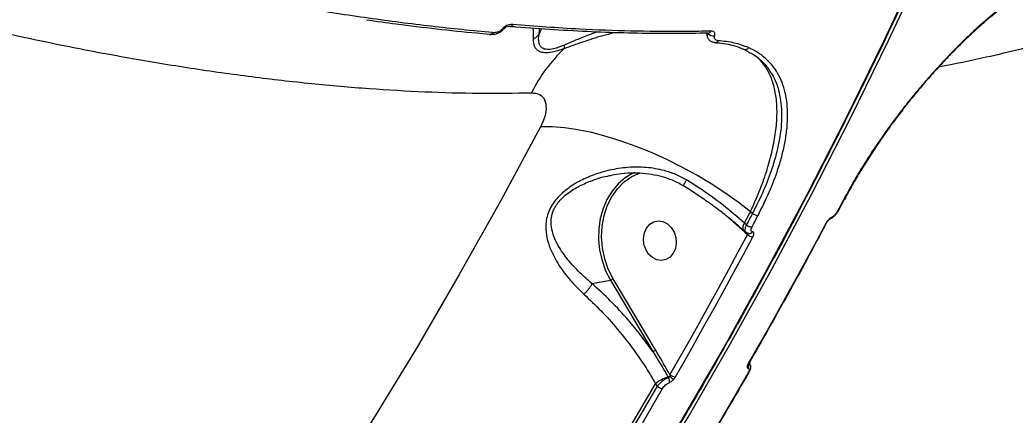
# Model space of a CAD drawing. Header units: millimetres. Extents: x -6028 to 5958, y -6064 to 4137.
# Drawn here: x 1504.4 to 1729.3, y -1270.7 to -1181.4 of the extents above; entities that cross this region are included whole.
import ezdxf

# ---------------------------------------------------------------- set-up
doc = ezdxf.new("R2010")
doc.units = ezdxf.units.MM
for name, color, linetype in [('DIKOM_ОБЪЕКТ', 7, 'Continuous'), ('DIKOM_РАЗМЕР_ЗОНА', 7, 'Continuous'), ('DIKOM_РАЗМЕР_ОБЪЕКТА', 7, 'Continuous')]:
    doc.layers.add(name, color=color, linetype=linetype)
doc.styles.add('style1', font='arial.ttf', dxfattribs={"width": 0.8})
doc.dimstyles.new('1-50', dxfattribs={"dimtxt": 300, "dimasz": 200, "dimexe": 100, "dimexo": 0, "dimgap": 100, "dimtad": 1, "dimtxsty": 'style1', "dimcen": 200, "dimclrd": 7, "dimclre": 7, "dimclrt": 7, "dimadec": 1, "dimazin": 2, "dimtfac": 1, "dimtmove": 0, "dimatfit": 2, "dimfxl": 0, "dimlwd": 25, "dimlwe": 18, "dimarcsym": 0})

# ---------------------------------------------------------------- blocks, each defined once
blk = doc.blocks.new('*D9')
at = {"layer": 'Defpoints', "color": 0, "transparency": 16777216}
for p in [(-6027.56, 1459.58), (4556.58, 1382.7), (4556.58, -5964.37)]:
    blk.add_point(p, dxfattribs=at)
at = {"layer": 'DIKOM_РАЗМЕР_ЗОНА', "color": 7, "lineweight": 18, "transparency": 16777216}
for p, q in [((-6027.56, 1459.58), (-6027.56, -6064.37)), ((4556.58, 1382.7), (4556.58, -6064.37))]:
    blk.add_line(p, q, dxfattribs=at)
at = {"layer": 'DIKOM_РАЗМЕР_ЗОНА', "color": 7, "lineweight": 25, "transparency": 16777216}
blk.add_line((-5827.56, -5964.37), (4356.58, -5964.37), dxfattribs=at)
at = {"layer": 'DIKOM_РАЗМЕР_ЗОНА', "color": 7, "transparency": 16777216}
for points in [[(-5827.56, -5931.03), (-5827.56, -5997.7), (-6027.56, -5964.37)], [(4356.58, -5931.03), (4356.58, -5997.7), (4556.58, -5964.37)]]:
    blk.add_solid(points, dxfattribs=at)
at = {"layer": 'DIKOM_РАЗМЕР_ЗОНА', "color": 7, "transparency": 16777216, "insert": (157.08, -5711.2), "char_height": 300, "attachment_point": 5, "style": 'style1'}
blk.add_mtext('10600', dxfattribs=at)
blk = doc.blocks.new('*D10')
at = {"layer": 'Defpoints', "color": 0, "transparency": 16777216}
for p in [(1555.59, 4137.49), (5858.35, 4137.49), (1555.59, -4898.38)]:
    blk.add_point(p, dxfattribs=at)
at = {"layer": 'DIKOM_РАЗМЕР_ЗОНА', "color": 7, "lineweight": 18, "transparency": 16777216}
for p, q in [((1555.59, 4137.49), (5958.35, 4137.49)), ((1555.59, -4898.38), (5958.35, -4898.38))]:
    blk.add_line(p, q, dxfattribs=at)
at = {"layer": 'DIKOM_РАЗМЕР_ЗОНА', "color": 7, "lineweight": 25, "transparency": 16777216}
blk.add_line((5858.35, -4698.38), (5858.35, 3937.49), dxfattribs=at)
at = {"layer": 'DIKOM_РАЗМЕР_ЗОНА', "color": 7, "transparency": 16777216}
for points in [[(5825.01, 3937.49), (5891.68, 3937.49), (5858.35, 4137.49)], [(5825.01, -4698.38), (5891.68, -4698.38), (5858.35, -4898.38)]]:
    blk.add_solid(points, dxfattribs=at)
at = {"layer": 'DIKOM_РАЗМЕР_ЗОНА', "color": 7, "transparency": 16777216, "insert": (5605.17, 52.12), "char_height": 300, "attachment_point": 5, "rotation": 90, "style": 'style1'}
blk.add_mtext('9050', dxfattribs=at)
blk = doc.blocks.new('*D11')
at = {"layer": 'Defpoints', "color": 0, "transparency": 16777216}
for p in [(259.43, 2965.58), (1920.55, -3002.33), (4022.59, -3002.33)]:
    blk.add_point(p, dxfattribs=at)
at = {"layer": 'DIKOM_РАЗМЕР_ОБЪЕКТА', "color": 7, "lineweight": 18, "transparency": 16777216}
for p, q in [((259.43, 2965.58), (4122.59, 2965.58)), ((1920.55, -3002.33), (4122.59, -3002.33))]:
    blk.add_line(p, q, dxfattribs=at)
at = {"layer": 'DIKOM_РАЗМЕР_ОБЪЕКТА', "color": 7, "lineweight": 25, "transparency": 16777216}
blk.add_line((4022.59, 2765.58), (4022.59, -2802.33), dxfattribs=at)
at = {"layer": 'DIKOM_РАЗМЕР_ОБЪЕКТА', "color": 7, "transparency": 16777216}
for points in [[(3989.25, 2765.58), (4055.92, 2765.58), (4022.59, 2965.58)], [(3989.25, -2802.33), (4055.92, -2802.33), (4022.59, -3002.33)]]:
    blk.add_solid(points, dxfattribs=at)
at = {"layer": 'DIKOM_РАЗМЕР_ОБЪЕКТА', "color": 7, "transparency": 16777216, "insert": (3769.41, -24.42), "char_height": 300, "attachment_point": 5, "rotation": 90, "style": 'style1'}
blk.add_mtext('6000', dxfattribs=at)
blk = doc.blocks.new('*D12')
at = {"layer": 'Defpoints', "color": 0, "transparency": 16777216}
for p in [(3056.58, 1987.9), (-4027.97, 676.5), (3056.58, -3714.77)]:
    blk.add_point(p, dxfattribs=at)
at = {"layer": 'DIKOM_РАЗМЕР_ОБЪЕКТА', "color": 7, "lineweight": 18, "transparency": 16777216}
for p, q in [((3056.58, 1987.9), (3056.58, -3814.77)), ((-4027.97, 676.5), (-4027.97, -3814.77))]:
    blk.add_line(p, q, dxfattribs=at)
at = {"layer": 'DIKOM_РАЗМЕР_ОБЪЕКТА', "color": 7, "lineweight": 25, "transparency": 16777216}
blk.add_line((-3827.97, -3714.77), (2856.58, -3714.77), dxfattribs=at)
at = {"layer": 'DIKOM_РАЗМЕР_ОБЪЕКТА', "color": 7, "transparency": 16777216}
for points in [[(-3827.97, -3681.44), (-3827.97, -3748.11), (-4027.97, -3714.77)], [(2856.58, -3681.44), (2856.58, -3748.11), (3056.58, -3714.77)]]:
    blk.add_solid(points, dxfattribs=at)
at = {"layer": 'DIKOM_РАЗМЕР_ОБЪЕКТА', "color": 7, "transparency": 16777216, "insert": (20, -3461.6), "char_height": 300, "attachment_point": 5, "style": 'style1'}
blk.add_mtext('7100', dxfattribs=at)

msp = doc.modelspace()

# ---------------------------------------------------------------- linework, layer by layer
at = {"layer": 'DIKOM_ОБЪЕКТ', "color": 7, "linetype": 'Continuous', "lineweight": 15}
for p, q in [((1614.147, -1183.13), (1613.401, -1183.83)), ((1610.552, -1184.738), (1610.612, -1184.747)), ((1613.398, -1183.827), (1613.741, -1183.438)), ((1621.741, -1184.607), (1622.271, -1183.453)), ((1659.973, -1184.403), (1659.993, -1184.403)), ((1661.448, -1186.559), (1661.506, -1186.565)), ((1690.707, -1221.973), (1689.337, -1224.569)), ((1690.715, -1221.956), (1690.707, -1221.974)), ((1663.758, -1225.394), (1668.219, -1229.361)), ((1669.507, -1224.769), (1669.988, -1225.118)), ((1668.618, -1227.712), (1668.168, -1227.306)), ((1667.911, -1228.906), (1667.89, -1228.885)), ((1668.426, -1229.37), (1667.911, -1228.906)), ((1668.219, -1229.361), (1668.826, -1229.909)), ((1669.154, -1229.699), (1669.178, -1229.703)), ((1633.672, -1240.965), (1637.858, -1240.203)), ((1637.858, -1240.203), (1647.438, -1256.293)), ((1648.05, -1255.971), (1638.47, -1239.881)), ((1669.247, -1258.917), (1669.361, -1259.11)), ((1650.887, -1262.054), (1651.001, -1262.246)), ((1669.134, -1261.078), (1669.128, -1261.087)), ((1648.086, -1263.604), (1648.433, -1264.188))]:
    msp.add_line(p, q, dxfattribs=at)
at = {"layer": 'DIKOM_ОБЪЕКТ', "color": 7, "linetype": 'Continuous', "lineweight": 15, "flags": 128}
for points in [[(1707.906, -1168.627), (1699.616, -1186.262), (1691.064, -1203.697), (1682.249, -1220.929), (1673.176, -1237.95), (1663.848, -1254.757), (1654.266, -1271.344), (1644.434, -1287.706), (1634.355, -1303.838), (1624.032, -1319.735), (1613.468, -1335.393), (1602.666, -1350.807), (1591.629, -1365.971), (1580.362, -1380.882), (1568.866, -1395.535), (1557.146, -1409.925), (1545.206, -1424.048)], [(1546.342, -1423.841), (1558.282, -1409.718), (1570.002, -1395.328), (1581.498, -1380.675), (1592.765, -1365.764), (1603.802, -1350.6), (1614.604, -1335.186), (1625.168, -1319.528), (1635.491, -1303.631), (1645.57, -1287.499), (1655.402, -1271.137), (1664.984, -1254.55), (1674.313, -1237.743), (1683.385, -1220.722), (1692.2, -1203.491), (1700.753, -1186.055), (1709.042, -1168.42)], [(1622.039, -1205.546), (1613, -1222.365), (1603.702, -1238.964), (1594.147, -1255.339), (1584.339, -1271.484), (1574.28, -1287.394), (1563.974, -1303.063), (1553.425, -1318.488), (1542.635, -1333.662), (1531.608, -1348.582), (1520.348, -1363.242), (1508.858, -1377.637), (1497.141, -1391.764), (1485.202, -1405.618), (1473.045, -1419.193), (1460.672, -1432.486)], [(1669.507, -1224.769), (1666.715, -1222.594), (1663.743, -1220.476), (1660.616, -1218.436), (1657.363, -1216.49), (1654.015, -1214.658), (1650.601, -1212.955), (1647.153, -1211.398), (1643.702, -1210.001), (1640.279, -1208.775), (1636.917, -1207.733), (1633.645, -1206.885), (1630.493, -1206.236), (1627.49, -1205.795), (1624.664, -1205.564), (1622.039, -1205.546)], [(1643.299, -1215.885), (1642.925, -1216.059), (1641.184, -1217.1), (1639.607, -1218.45), (1638.229, -1220.08), (1637.079, -1221.955), (1636.183, -1224.033), (1635.558, -1226.27), (1635.221, -1228.618), (1635.176, -1231.024), (1635.426, -1233.438), (1635.966, -1235.806), (1636.782, -1238.078), (1637.858, -1240.203)], [(1638.47, -1239.881), (1637.377, -1237.701), (1636.564, -1235.366), (1636.053, -1232.932), (1635.856, -1230.46), (1635.977, -1228.007), (1636.413, -1225.634), (1637.155, -1223.398), (1638.183, -1221.353), (1639.474, -1219.548), (1640.995, -1218.027), (1642.711, -1216.826), (1644.58, -1215.975), (1644.604, -1215.967)], [(1690.549, -1222.078), (1690.378, -1222.403), (1690.207, -1222.727), (1690.036, -1223.052), (1689.865, -1223.377), (1689.694, -1223.701), (1689.522, -1224.025), (1689.351, -1224.349), (1689.179, -1224.674)], [(1668.168, -1227.306), (1668.335, -1226.989), (1668.503, -1226.672), (1668.67, -1226.355), (1668.838, -1226.038), (1669.005, -1225.721), (1669.172, -1225.404), (1669.34, -1225.086), (1669.507, -1224.769)], [(1669.988, -1225.118), (1669.817, -1225.443), (1669.646, -1225.767), (1669.475, -1226.092), (1669.304, -1226.416), (1669.133, -1226.74), (1668.961, -1227.064), (1668.79, -1227.388), (1668.618, -1227.712)], [(1669.865, -1228.19), (1670.036, -1227.866), (1670.208, -1227.541), (1670.379, -1227.217), (1670.551, -1226.892), (1670.722, -1226.568), (1670.893, -1226.243), (1671.064, -1225.919), (1671.235, -1225.594)], [(1651.588, -1228.28), (1652.243, -1229.333), (1652.637, -1230.545), (1652.74, -1231.819), (1652.543, -1233.05), (1652.062, -1234.14), (1651.335, -1234.999), (1650.422, -1235.559), (1649.398, -1235.773), (1648.343, -1235.624), (1647.345, -1235.126), (1646.484, -1234.317), (1645.83, -1233.264), (1645.435, -1232.051), (1645.332, -1230.777), (1645.53, -1229.546), (1646.011, -1228.457), (1646.737, -1227.598), (1647.65, -1227.038), (1648.675, -1226.824), (1649.729, -1226.972), (1650.727, -1227.471), (1651.588, -1228.28)], [(1686.549, -1227.389), (1684.409, -1231.388), (1682.255, -1235.375), (1680.087, -1239.35), (1677.904, -1243.314), (1675.707, -1247.265), (1673.497, -1251.204), (1671.272, -1255.131), (1669.033, -1259.046)], [(1668.826, -1229.909), (1666.688, -1233.904), (1664.536, -1237.888), (1662.369, -1241.86), (1660.188, -1245.82), (1657.994, -1249.768), (1655.785, -1253.704), (1653.562, -1257.628), (1651.325, -1261.539)], [(1652.559, -1262.045), (1654.798, -1258.13), (1657.023, -1254.203), (1659.234, -1250.264), (1661.43, -1246.313), (1663.613, -1242.349), (1665.781, -1238.374), (1667.936, -1234.387), (1670.076, -1230.388)], [(1668.219, -1229.361), (1668.255, -1229.294), (1668.279, -1229.237)], [(1668.977, -1261.18), (1662.656, -1271.978), (1656.228, -1282.679), (1649.694, -1293.282), (1643.054, -1303.785), (1636.311, -1314.188), (1629.464, -1324.489), (1622.515, -1334.687), (1615.464, -1344.779)], [(1594.513, -1347.311), (1601.573, -1337.207), (1608.53, -1326.996), (1615.385, -1316.683), (1622.136, -1306.266), (1628.783, -1295.749), (1635.324, -1285.132), (1641.758, -1274.417), (1648.086, -1263.604)], [(1648.433, -1264.188), (1642.117, -1274.977), (1635.694, -1285.669), (1629.166, -1296.263), (1622.532, -1306.758), (1615.794, -1317.152), (1608.953, -1327.445), (1602.009, -1337.634), (1594.965, -1347.718)], [(1596.15, -1348.295), (1603.201, -1338.202), (1610.15, -1328.005), (1616.997, -1317.704), (1623.74, -1307.301), (1630.38, -1296.797), (1636.914, -1286.194), (1643.342, -1275.493), (1649.663, -1264.696)]]:
    msp.add_lwpolyline(points, dxfattribs=at)
at = {"layer": 'DIKOM_ОБЪЕКТ', "color": 7, "linetype": 'Continuous', "lineweight": 15}
for centre, radius, start, end in [((1615.151, -1182.285), 0.647, 270.43015, 342.35498), ((1610.579, -1184.094), 0.653, 272.82214, 342.04087), ((1613.613, -1183.071), 0.388, 242.12068, 289.23233), ((1661.127, -1183.447), 1.581, 219.77345, 280.86613), ((1659.915, -1183.677), 0.73, 276.10809, 337.92401), ((1625.32, -1187.406), 2.165, 347.87596, 8.06979), ((1661.505, -1185.812), 0.753, 270.05823, 336.11476), ((1668.336, -1187.247), 0.848, 237.43024, 329.43694), ((1652.071, -1213.854), 35.812, 133.46271, 153.50359), ((1690.522, -1221.865), 0.215, 277.34459, 329.55443), ((1671.259, -1223.658), 1.936, 228.95908, 269.31075), ((1687.282, -1225.804), 0.628, 293.39354, 338.64293), ((1689.15, -1224.459), 0.217, 277.58533, 329.29923), ((1669.311, -1228.321), 1.528, 138.40052, 201.67356), ((1669.889, -1226.26), 1.93, 228.79548, 269.27184), ((1686.522, -1227.171), 0.22, 277.18882, 329.04119), ((1670.094, -1228.472), 1.916, 228.57657, 269.44223), ((1669.248, -1228.867), 0.839, 265.23917, 329.65909), ((1637.421, -1238.632), 1.631, 285.53589, 310.01761), ((1647.003, -1254.725), 1.628, 285.50932, 310.04711), ((1668.454, -1259.098), 0.619, 302.72548, 345.85844), ((1668.088, -1259.511), 1.1, 326.62948, 20.70294), ((1669.004, -1258.825), 0.223, 277.5142, 328.02795), ((1653.708, -1270.458), 8.864, 108.55669, 129.3626), ((1650.398, -1260.545), 1.587, 287.92159, 302.75057), ((1809.569, -1088.351), 234.893, 227.62532, 227.90672), ((1652.593, -1260.201), 1.844, 226.52813, 268.94474), ((1668.952, -1260.971), 0.21, 276.67675, 326.52395), ((1649.705, -1262.852), 1.845, 226.42052, 268.7055), ((1649.953, -1262.919), 1.245, 338.6264, 32.71414)]:
    msp.add_arc(centre, radius, start, end, dxfattribs=at)
for points, knots in [([(1712.111, -1192.011), (1715.663, -1191.302), (1724.371, -1189.564), (1738.781, -1185.941), (1755.228, -1181.231), (1772.239, -1175.693), (1789.755, -1169.343), (1807.733, -1162.174), (1825.752, -1154.354), (1843.748, -1145.928), (1861.659, -1136.952), (1879.797, -1127.269), (1898.108, -1116.883), (1916.53, -1105.812), (1934.641, -1094.308), (1952.386, -1082.426), (1969.719, -1070.22), (1986.937, -1057.484), (2003.974, -1044.237), (2020.763, -1030.515), (2035.872, -1017.533), (2049.364, -1005.405), (2061.369, -994.176), (2073.041, -982.803), (2084.337, -971.326), (2095.208, -959.797), (2105.651, -948.209), (2115.702, -936.566), (2122.013, -928.787), (2125.168, -924.898)], [0, 0, 0, 0, 0.0272514, 0.0667898, 0.1063585, 0.145897, 0.1865901, 0.2273169, 0.26801, 0.3074177, 0.3468555, 0.3862631, 0.4268206, 0.4674112, 0.5079685, 0.5472827, 0.586627, 0.6259411, 0.6664009, 0.7068937, 0.7473534, 0.7787567, 0.81016, 0.841814, 0.8734679, 0.9049743, 0.9364807, 0.9682404, 1, 1, 1, 1]), ([(1077.23, -959.286), (1080.337, -962.569), (1086.556, -969.139), (1096.778, -979.087), (1107.621, -989.071), (1119.279, -999.207), (1131.751, -1009.475), (1145.038, -1019.849), (1158.931, -1030.162), (1173.812, -1040.679), (1189.709, -1051.363), (1206.626, -1062.169), (1224.244, -1072.873), (1242.533, -1083.43), (1261.443, -1093.8), (1280.537, -1103.741), (1299.741, -1113.229), (1318.984, -1122.25), (1338.603, -1130.962), (1358.544, -1139.32), (1378.744, -1147.285), (1398.742, -1154.675), (1418.472, -1161.478), (1437.878, -1167.695), (1457.293, -1173.435), (1476.649, -1178.654), (1495.875, -1183.322), (1513.319, -1187.071), (1529.017, -1190.036), (1543.084, -1192.362), (1556.865, -1194.3), (1570.308, -1195.839), (1583.355, -1196.974), (1596.004, -1197.7), (1608.29, -1198.049), (1616.11, -1197.934), (1620.021, -1197.877)], [0, 0, 0, 0, 0.0277652, 0.0555638, 0.0833623, 0.1111275, 0.1400313, 0.1689728, 0.1979142, 0.2268178, 0.2582447, 0.2896957, 0.3211225, 0.3534671, 0.3858384, 0.4181831, 0.4495059, 0.4808529, 0.5121758, 0.5444125, 0.5766755, 0.6089124, 0.6401607, 0.6714335, 0.7026819, 0.7348412, 0.7670265, 0.7991855, 0.8241462, 0.8491069, 0.8742669, 0.8994268, 0.9244694, 0.9495121, 0.974756, 1, 1, 1, 1]), ([(1708.088, -1168.515), (1706.753, -1171.4), (1702.88, -1179.766), (1696.295, -1193.484), (1688.261, -1209.607), (1679.999, -1225.551), (1671.516, -1241.313), (1662.811, -1256.888), (1653.89, -1272.274), (1644.752, -1287.465), (1635.401, -1302.458), (1625.84, -1317.249), (1616.07, -1331.834), (1606.094, -1346.209), (1595.916, -1360.371), (1585.537, -1374.316), (1574.959, -1388.039), (1564.188, -1401.538), (1553.223, -1414.81), (1542.07, -1427.849), (1530.73, -1440.655), (1519.206, -1453.221), (1507.503, -1465.547), (1495.621, -1477.627), (1483.566, -1489.46), (1471.339, -1501.042), (1458.944, -1512.369), (1446.385, -1523.44), (1433.665, -1534.252), (1420.786, -1544.8), (1407.752, -1555.083), (1394.567, -1565.098), (1381.235, -1574.843), (1367.755, -1584.311), (1354.792, -1593.083), (1346.268, -1598.584), (1342.334, -1601.124)], [0, 0, 0, 0, 0.0157708, 0.0457271, 0.0756836, 0.1056401, 0.1355963, 0.1655526, 0.1955087, 0.2254648, 0.2554208, 0.2853767, 0.3153326, 0.3452882, 0.3752437, 0.4051993, 0.4351545, 0.4651098, 0.4950648, 0.5250198, 0.5549744, 0.5849292, 0.6148836, 0.644838, 0.674792, 0.7047462, 0.7347001, 0.7646537, 0.7946071, 0.8245605, 0.8545135, 0.8844664, 0.9144194, 0.944372, 0.9743244, 1, 1, 1, 1]), ([(1611.201, -1184.295), (1606.617, -1183.847), (1597.449, -1182.949), (1583.195, -1181.086), (1568.618, -1178.876), (1558.613, -1177.059), (1553.611, -1176.151)], [0, 0, 0, 0, 0.2490992, 0.4981946, 0.7490969, 1, 1, 1, 1]), ([(1728.576, -1176.845), (1727.323, -1177.789), (1724.798, -1179.691), (1721.211, -1182.806), (1718.025, -1185.786), (1715.275, -1188.514), (1712.487, -1191.441), (1709.708, -1194.526), (1706.987, -1197.717), (1704.318, -1201.022), (1701.702, -1204.45), (1699.186, -1207.946), (1696.813, -1211.452), (1694.577, -1214.975), (1692.461, -1218.532), (1691.187, -1220.896), (1690.549, -1222.078)], [0, 0, 0, 0, 0.1001185, 0.2018922, 0.2673127, 0.3327348, 0.4000653, 0.4673952, 0.5330256, 0.5986556, 0.666211, 0.7337672, 0.7993719, 0.8649769, 0.932489, 1, 1, 1, 1]), ([(1728.338, -1177.184), (1728.287, -1177.22), (1727.495, -1177.775), (1725.861, -1179.05), (1723.444, -1181.017), (1720.94, -1183.207), (1718.389, -1185.57), (1715.812, -1188.097), (1713.234, -1190.761), (1710.681, -1193.551), (1708.591, -1195.928), (1707.38, -1197.406), (1706.989, -1197.882)], [0, 0, 0, 0, 0.0080806, 0.1252897, 0.2432337, 0.3615229, 0.4796928, 0.5973744, 0.7143083, 0.8303186, 0.9453201, 1, 1, 1, 1]), ([(1610.562, -1184.701), (1609.585, -1184.617), (1605.665, -1184.281), (1598.633, -1183.516), (1590.331, -1182.53), (1584.963, -1181.776), (1582.707, -1181.459)], [0, 0, 0, 0, 0.1085166, 0.4355486, 0.7627872, 1, 1, 1, 1]), ([(1615.767, -1182.481), (1615.696, -1182.477), (1615.344, -1182.457), (1614.756, -1182.535), (1614.117, -1182.802), (1613.69, -1183.092), (1613.518, -1183.306), (1613.431, -1183.414)], [0, 0, 0, 0, 0.09502816, 0.47195614, 0.71576733, 0.85722549, 1, 1, 1, 1]), ([(1615.154, -1182.946), (1615.113, -1182.939), (1614.918, -1182.903), (1614.518, -1182.968), (1614.118, -1183.128), (1613.916, -1183.256), (1613.815, -1183.348), (1613.775, -1183.394), (1613.755, -1183.421), (1613.743, -1183.44), (1613.737, -1183.454), (1613.737, -1183.453), (1613.738, -1183.452)], [0, 0, 0, 0, 0.1136404, 0.5411005, 0.7339362, 0.8520288, 0.9036971, 0.9275971, 0.943747, 0.9608396, 0.9886152, 1, 1, 1, 1]), ([(1659.973, -1184.384), (1659.34, -1184.404), (1656.117, -1184.507), (1650.114, -1184.522), (1641.972, -1184.422), (1633.656, -1184.14), (1625.162, -1183.677), (1618.99, -1183.266), (1615.601, -1182.96), (1615.156, -1182.92)], [0, 0, 0, 0, 0.0454653, 0.2316333, 0.4173368, 0.6023681, 0.7869715, 0.9720182, 1, 1, 1, 1]), ([(1660.592, -1183.951), (1660.14, -1183.961), (1657.88, -1184.012), (1651.932, -1184.085), (1642.542, -1183.989), (1629.942, -1183.534), (1620.838, -1182.858), (1615.767, -1182.481)], [0, 0, 0, 0, 0.0321681, 0.1608359, 0.4182094, 0.6759576, 1, 1, 1, 1]), ([(1620.299, -1183.312), (1620.321, -1183.386), (1620.483, -1183.935), (1620.42, -1184.87), (1620.367, -1185.677)], [0, 0, 0, 0, 0.136113, 1, 1, 1, 1]), ([(1613.363, -1183.873), (1613.185, -1184.017), (1612.805, -1184.323), (1612.095, -1184.609), (1611.342, -1184.778), (1610.848, -1184.743), (1610.612, -1184.726)], [0, 0, 0, 0, 0.2148165, 0.4585433, 0.7406917, 1, 1, 1, 1]), ([(1613.431, -1183.414), (1613.347, -1183.519), (1613.18, -1183.728), (1612.77, -1184.006), (1612.157, -1184.254), (1611.6, -1184.322), (1611.265, -1184.3), (1611.201, -1184.295)], [0, 0, 0, 0, 0.1456014, 0.2899633, 0.5321108, 0.9097913, 1, 1, 1, 1]), ([(1613.741, -1183.438), (1613.76, -1183.413), (1613.788, -1183.375), (1613.819, -1183.347), (1613.829, -1183.337)], [0, 0, 0, 0, 0.6570655, 1, 1, 1, 1]), ([(1620.367, -1185.677), (1620.407, -1185.664), (1620.692, -1185.572), (1621.236, -1185.286), (1621.561, -1184.851), (1621.737, -1184.616)], [0, 0, 0, 0, 0.0699864, 0.4978503, 1, 1, 1, 1]), ([(1627.464, -1187.102), (1626.619, -1187.436), (1625.179, -1188.004), (1623.439, -1188.191), (1622.486, -1187.849), (1621.964, -1187.273), (1621.543, -1186.226), (1621.611, -1185.302), (1621.736, -1184.617), (1621.737, -1184.616)], [0, 0, 0, 0, 0.1886252, 0.3216721, 0.4555604, 0.5677495, 0.6831194, 0.9996816, 1, 1, 1, 1]), ([(1621.737, -1184.616), (1621.737, -1184.615), (1621.739, -1184.613), (1621.74, -1184.609), (1621.741, -1184.607), (1621.741, -1184.607)], [0, 0, 0, 0, 0.3444062, 0.8132611, 1, 1, 1, 1]), ([(1621.741, -1184.607), (1621.757, -1184.515), (1621.834, -1184.058), (1621.85, -1183.706), (1621.863, -1183.424)], [0, 0, 0, 0, 0.1998278, 1, 1, 1, 1]), ([(1627.437, -1187.861), (1628.822, -1187.361), (1631.645, -1186.342), (1635.467, -1185.082), (1637.842, -1184.495), (1638.706, -1184.282)], [0, 0, 0, 0, 0.3801386, 0.7743598, 1, 1, 1, 1]), ([(1634.709, -1184.147), (1633.642, -1184.557), (1631.185, -1185.502), (1628.808, -1186.524), (1627.464, -1187.102)], [0, 0, 0, 0, 0.4343568, 1, 1, 1, 1]), ([(1659.751, -1185.04), (1659.743, -1184.942), (1659.72, -1184.665), (1659.676, -1184.5), (1659.648, -1184.393)], [0, 0, 0, 0, 0.354936, 1, 1, 1, 1]), ([(1659.835, -1184.229), (1659.774, -1184.467), (1659.699, -1184.753), (1659.77, -1184.991), (1659.782, -1185.031)], [0, 0, 0, 0, 0.8302532, 1, 1, 1, 1]), ([(1661.506, -1186.55), (1661.436, -1186.55), (1661.126, -1186.545), (1660.613, -1186.353), (1660.085, -1185.897), (1659.795, -1185.414), (1659.794, -1185.103), (1659.793, -1185.034)], [0, 0, 0, 0, 0.0852044, 0.3789086, 0.6523366, 0.9219291, 1, 1, 1, 1]), ([(1660.033, -1184.403), (1660.038, -1184.401), (1660.043, -1184.399), (1659.996, -1184.403), (1659.994, -1184.403)], [0, 0, 0, 0, 0.9552358, 1, 1, 1, 1]), ([(1661.425, -1185), (1661.435, -1184.966), (1661.478, -1184.816), (1661.491, -1184.544), (1661.368, -1184.228), (1661.071, -1183.99), (1660.756, -1183.964), (1660.592, -1183.951)], [0, 0, 0, 0, 0.0490692, 0.2179108, 0.4266476, 0.7022295, 1, 1, 1, 1]), ([(1662.194, -1186.117), (1662.04, -1186.09), (1661.735, -1186.037), (1661.461, -1185.766), (1661.34, -1185.412), (1661.398, -1185.133), (1661.425, -1185)], [0, 0, 0, 0, 0.2975095, 0.5890118, 0.8028707, 1, 1, 1, 1]), ([(1620.367, -1185.677), (1620.391, -1186.283), (1620.425, -1187.113), (1621.086, -1188.04), (1621.786, -1188.558), (1622.945, -1188.853), (1624.878, -1188.689), (1626.5, -1188.164), (1627.437, -1187.861)], [0, 0, 0, 0, 0.3030614, 0.4152283, 0.5295022, 0.6687445, 0.8085379, 1, 1, 1, 1]), ([(1665.063, -1187.116), (1664.348, -1186.96), (1663.207, -1186.712), (1661.927, -1186.642), (1661.449, -1186.616)], [0, 0, 0, 0, 0.6267229, 1, 1, 1, 1]), ([(1669.066, -1187.678), (1668.032, -1187.287), (1665.95, -1186.498), (1663.451, -1186.245), (1662.194, -1186.117)], [0, 0, 0, 0, 0.49648713, 1, 1, 1, 1]), ([(1667.961, -1188.091), (1667.74, -1187.987), (1666.889, -1187.585), (1665.91, -1187.266), (1665.099, -1187.122), (1665.063, -1187.116)], [0, 0, 0, 0, 0.2509863, 0.9663922, 1, 1, 1, 1]), ([(1671.235, -1225.594), (1672.115, -1223.832), (1673.888, -1220.279), (1675.596, -1215.721), (1676.72, -1211.91), (1677.407, -1208.797), (1677.828, -1205.789), (1677.969, -1202.935), (1677.828, -1200.278), (1677.411, -1197.804), (1676.705, -1195.514), (1675.717, -1193.448), (1674.464, -1191.632), (1672.947, -1190.059), (1671.173, -1188.706), (1669.768, -1188.021), (1669.066, -1187.678)], [0, 0, 0, 0, 0.1013054, 0.2043263, 0.2695487, 0.3347702, 0.4018779, 0.4689847, 0.5343967, 0.5998077, 0.6671314, 0.7344554, 0.7998918, 0.8653323, 0.9326653, 1, 1, 1, 1]), ([(1667.88, -1187.961), (1669.178, -1188.663), (1671.144, -1189.727), (1673.043, -1191.676), (1673.762, -1192.779), (1674.079, -1193.265)], [0, 0, 0, 0, 0.5207526, 0.7888831, 1, 1, 1, 1]), ([(1669.507, -1224.769), (1670.197, -1223.238), (1671.578, -1220.177), (1673.181, -1215.69), (1674.405, -1211.345), (1675.204, -1207.205), (1675.575, -1203.32), (1675.49, -1199.753), (1674.959, -1196.546), (1673.998, -1193.727), (1672.556, -1191.409), (1671.289, -1189.934), (1670.394, -1189.402), (1670.248, -1189.316)], [0, 0, 0, 0, 0.0964928, 0.1929885, 0.2905706, 0.388459, 0.4860425, 0.5845888, 0.6834542, 0.7820029, 0.8812179, 0.9807549, 1, 1, 1, 1]), ([(1674.079, -1193.265), (1674.169, -1193.392), (1675.081, -1194.681), (1675.885, -1197.03), (1676.465, -1200.25), (1676.648, -1203.735), (1676.289, -1207.556), (1675.398, -1211.632), (1674.289, -1215.394), (1672.604, -1219.887), (1670.864, -1223.365), (1669.988, -1225.118)], [0, 0, 0, 0, 0.0191219, 0.1936751, 0.2835814, 0.3734894, 0.547623, 0.6372794, 0.7269377, 0.8623242, 1, 1, 1, 1]), ([(1620.021, -1197.877), (1620.674, -1197.946), (1621.99, -1198.086), (1623.119, -1199.407), (1623.437, -1201.366), (1622.999, -1203.533), (1622.313, -1204.971), (1622.039, -1205.546)], [0, 0, 0, 0, 0.2099081, 0.4228922, 0.6382638, 0.85535, 1, 1, 1, 1]), ([(1706.989, -1197.882), (1706.566, -1198.391), (1705.323, -1199.883), (1703.316, -1202.469), (1700.974, -1205.618), (1698.704, -1208.851), (1696.52, -1212.137), (1694.446, -1215.452), (1692.501, -1218.746), (1691.333, -1220.908), (1690.756, -1221.976)], [0, 0, 0, 0, 0.0675345, 0.1980809, 0.3299423, 0.4630422, 0.5972061, 0.7321847, 0.8676569, 1, 1, 1, 1]), ([(1655.064, -1217.581), (1654.264, -1217.146), (1652.666, -1216.274), (1649.611, -1215.263), (1645.964, -1214.643), (1641.749, -1214.65), (1637.548, -1215.295), (1633.734, -1216.474), (1630.392, -1218.037), (1627.498, -1219.949), (1625.422, -1222.023), (1624.218, -1223.957), (1623.579, -1225.512), (1623.255, -1227.11), (1623.202, -1229.047), (1623.582, -1231.251), (1624.625, -1234.098), (1626.413, -1237.263), (1628.914, -1240.524), (1630.945, -1242.498), (1631.87, -1243.397)], [0, 0, 0, 0, 0.0450789, 0.0901807, 0.1588891, 0.2276829, 0.2984029, 0.3691133, 0.4250486, 0.4808195, 0.5408193, 0.5713849, 0.6019552, 0.6344668, 0.6670291, 0.7198481, 0.7727697, 0.8528839, 0.9329882, 1, 1, 1, 1]), ([(1633.669, -1240.968), (1633.668, -1240.968), (1632.711, -1240.206), (1630.749, -1238.419), (1628.151, -1235.587), (1626.234, -1232.844), (1625.026, -1230.351), (1624.5, -1228.451), (1624.415, -1226.75), (1624.658, -1225.12), (1625.282, -1223.74), (1626.456, -1222.091), (1628.178, -1220.484), (1630.892, -1218.841), (1634.061, -1217.529), (1636.538, -1216.737), (1638.051, -1216.55), (1638.232, -1216.528)], [0, 0, 0, 0, 0.0000703, 0.0977244, 0.2125876, 0.3304011, 0.4042098, 0.4794921, 0.5228126, 0.5673344, 0.6300148, 0.6476255, 0.7279785, 0.8050421, 0.8847158, 0.9861967, 1, 1, 1, 1]), ([(1654.33, -1218.926), (1653.88, -1218.657), (1652.754, -1217.983), (1650.761, -1217.196), (1648.384, -1216.527), (1645.829, -1216.123), (1643.133, -1215.993), (1640.571, -1216.107), (1638.939, -1216.397), (1638.231, -1216.523)], [0, 0, 0, 0, 0.0942891, 0.2363183, 0.3842742, 0.5387045, 0.7011705, 0.8703185, 1, 1, 1, 1]), ([(1667.868, -1228.914), (1667.26, -1228.372), (1665.832, -1227.098), (1663.383, -1225.13), (1660.576, -1223.019), (1657.626, -1220.991), (1655.534, -1219.618), (1654.414, -1218.959), (1654.335, -1218.913)], [0, 0, 0, 0, 0.1530201, 0.3596974, 0.5675874, 0.7760325, 0.9842167, 1, 1, 1, 1]), ([(1654.36, -1218.873), (1654.357, -1218.867), (1654.349, -1218.853), (1654.506, -1218.552), (1654.747, -1218.125), (1654.951, -1217.772), (1655.043, -1217.617), (1655.064, -1217.581)], [0, 0, 0, 0, 0.2113528, 0.5024575, 0.7935388, 0.9526567, 1, 1, 1, 1]), ([(1668.168, -1227.306), (1666.594, -1225.947), (1663.4, -1223.191), (1658.863, -1219.962), (1655.997, -1218.166), (1655.064, -1217.581)], [0, 0, 0, 0, 0.3958776, 0.8032242, 1, 1, 1, 1]), ([(1687.866, -1226.033), (1687.85, -1226.04), (1687.731, -1226.093), (1687.484, -1226.251), (1687.13, -1226.576), (1686.795, -1226.972), (1686.631, -1227.25), (1686.549, -1227.389)], [0, 0, 0, 0, 0.0373149, 0.2782622, 0.519059, 0.7595635, 1, 1, 1, 1]), ([(1689.332, -1224.569), (1689.316, -1224.602), (1689.183, -1224.876), (1688.808, -1225.383), (1688.21, -1226.01), (1687.763, -1226.25), (1687.538, -1226.371)], [0, 0, 0, 0, 0.0433032, 0.3597598, 0.675859, 1, 1, 1, 1]), ([(1689.179, -1224.674), (1689.097, -1224.813), (1688.934, -1225.091), (1688.601, -1225.489), (1688.248, -1225.814), (1688.001, -1225.973), (1687.882, -1226.026), (1687.866, -1226.033)], [0, 0, 0, 0, 0.2404667, 0.4810027, 0.7218922, 0.9628902, 1, 1, 1, 1]), ([(1668.618, -1227.712), (1668.6, -1227.747), (1668.459, -1228.005), (1668.271, -1228.479), (1668.228, -1229), (1668.298, -1229.305), (1668.424, -1229.356), (1668.435, -1229.361)], [0, 0, 0, 0, 0.0475534, 0.3552308, 0.6627715, 0.9700194, 1, 1, 1, 1]), ([(1686.71, -1227.284), (1685.226, -1230.053), (1680.923, -1238.083), (1675.081, -1248.635), (1670.665, -1256.366), (1669.193, -1258.943)], [0, 0, 0, 0, 0.2597883, 0.7532465, 1, 1, 1, 1]), ([(1669.972, -1229.291), (1669.894, -1229.268), (1669.738, -1229.222), (1669.642, -1228.985), (1669.666, -1228.656), (1669.772, -1228.368), (1669.854, -1228.211), (1669.865, -1228.19)], [0, 0, 0, 0, 0.2406723, 0.4814018, 0.7220926, 0.9627991, 1, 1, 1, 1]), ([(1687.531, -1226.381), (1687.527, -1226.383), (1687.516, -1226.387), (1687.431, -1226.438), (1687.303, -1226.537), (1687.125, -1226.705), (1686.933, -1226.933), (1686.785, -1227.145), (1686.731, -1227.251), (1686.716, -1227.281)], [0, 0, 0, 0, 0.0893895, 0.2053071, 0.3458639, 0.5160157, 0.7142093, 0.9199523, 1, 1, 1, 1]), ([(1669.18, -1229.682), (1669.13, -1229.683), (1668.909, -1229.683), (1668.626, -1229.565), (1668.476, -1229.394), (1668.443, -1229.355)], [0, 0, 0, 0, 0.1863896, 0.818219, 1, 1, 1, 1]), ([(1668.816, -1229.536), (1668.818, -1229.537), (1668.848, -1229.552), (1668.873, -1229.623), (1668.88, -1229.741), (1668.853, -1229.845), (1668.83, -1229.901), (1668.826, -1229.909)], [0, 0, 0, 0, 0.0251791, 0.334298, 0.6435904, 0.9523975, 1, 1, 1, 1]), ([(1670.076, -1230.388), (1670.087, -1230.367), (1670.168, -1230.21), (1670.275, -1229.923), (1670.301, -1229.595), (1670.206, -1229.359), (1670.05, -1229.313), (1669.972, -1229.291)], [0, 0, 0, 0, 0.03723066, 0.27791026, 0.51859006, 0.75925077, 1, 1, 1, 1]), ([(1633.669, -1240.968), (1633.595, -1241.138), (1633.448, -1241.478), (1633.017, -1242.123), (1632.508, -1242.754), (1632.106, -1243.174), (1631.903, -1243.366), (1631.87, -1243.397)], [0, 0, 0, 0, 0.246271, 0.492488, 0.7387156, 0.9580096, 1, 1, 1, 1]), ([(1633.672, -1240.965), (1633.671, -1240.966), (1633.67, -1240.966), (1633.669, -1240.968), (1633.669, -1240.968)], [0, 0, 0, 0, 0.5690984, 1, 1, 1, 1]), ([(1647.438, -1256.293), (1646.558, -1255.086), (1644.791, -1252.662), (1641.614, -1248.844), (1637.932, -1244.843), (1635.1, -1242.265), (1633.672, -1240.965)], [0, 0, 0, 0, 0.2160652, 0.4341043, 0.7147646, 1, 1, 1, 1]), ([(1631.87, -1243.397), (1633.179, -1244.628), (1635.817, -1247.11), (1639.756, -1251.525), (1643.129, -1255.872), (1645.958, -1260.017), (1647.375, -1262.405), (1648.086, -1263.604)], [0, 0, 0, 0, 0.2106507, 0.4247523, 0.6762129, 0.8373968, 1, 1, 1, 1]), ([(1647.438, -1256.293), (1648.443, -1257.965), (1649.597, -1259.887), (1650.739, -1261.805), (1650.887, -1262.054)], [0, 0, 0, 0, 0.8702033, 1, 1, 1, 1]), ([(1651.325, -1261.539), (1651.218, -1261.359), (1650.12, -1259.508), (1649.032, -1257.649), (1648.05, -1255.971)], [0, 0, 0, 0, 0.0973849, 1, 1, 1, 1]), ([(1668.789, -1259.619), (1668.775, -1259.702), (1668.744, -1259.884), (1668.81, -1260.073), (1668.941, -1260.102), (1669.006, -1260.116)], [0, 0, 0, 0, 0.2985495, 0.6489911, 1, 1, 1, 1]), ([(1669.033, -1259.046), (1669, -1259.105), (1668.887, -1259.31), (1668.83, -1259.49), (1668.789, -1259.619)], [0, 0, 0, 0, 0.2879401, 1, 1, 1, 1]), ([(1669.199, -1258.94), (1669.175, -1258.981), (1669.113, -1259.085), (1669.068, -1259.203), (1669.059, -1259.236), (1669.055, -1259.249)], [0, 0, 0, 0, 0.2844568, 0.7158359, 1, 1, 1, 1]), ([(1669.346, -1259.122), (1669.391, -1259.194), (1669.511, -1259.385), (1669.558, -1259.766), (1669.504, -1260.247), (1669.36, -1260.687), (1669.173, -1260.983), (1669.113, -1261.079)], [0, 0, 0, 0, 0.1162259, 0.3116603, 0.5398663, 0.8503807, 1, 1, 1, 1]), ([(1669.342, -1259.125), (1669.338, -1259.099), (1669.326, -1259.029), (1669.247, -1259.02), (1669.197, -1259.014)], [0, 0, 0, 0, 0.3671496, 1, 1, 1, 1]), ([(1669.134, -1261.078), (1667.566, -1263.775), (1663.019, -1271.596), (1655.33, -1284.392), (1645.997, -1299.398), (1636.451, -1314.2), (1626.866, -1328.54), (1619.874, -1338.654), (1616.154, -1343.922), (1615.616, -1344.685)], [0, 0, 0, 0, 0.09344184, 0.27092929, 0.44841777, 0.62590587, 0.80339229, 0.97153682, 1, 1, 1, 1]), ([(1651.257, -1261.879), (1651.238, -1261.932), (1651.198, -1262.041), (1651.116, -1262.166), (1651.045, -1262.227), (1651.01, -1262.243), (1651.001, -1262.246)], [0, 0, 0, 0, 0.3283157, 0.6787136, 0.9204086, 1, 1, 1, 1]), ([(1651.325, -1261.539), (1651.314, -1261.622), (1651.3, -1261.737), (1651.266, -1261.848), (1651.257, -1261.879)], [0, 0, 0, 0, 0.7208896, 1, 1, 1, 1]), ([(1652.111, -1262.655), (1652.161, -1262.598), (1652.333, -1262.403), (1652.465, -1262.194), (1652.559, -1262.045)], [0, 0, 0, 0, 0.2879584, 1, 1, 1, 1]), ([(1669.006, -1260.116), (1669.072, -1260.129), (1669.204, -1260.157), (1669.268, -1260.36), (1669.224, -1260.662), (1669.102, -1260.957), (1669.001, -1261.137), (1668.977, -1261.18)], [0, 0, 0, 0, 0.2249352, 0.4495872, 0.6803113, 0.9237854, 1, 1, 1, 1]), ([(1651.001, -1262.246), (1650.798, -1262.324), (1650.387, -1262.482), (1649.67, -1262.957), (1648.972, -1263.548), (1648.612, -1263.975), (1648.433, -1264.188)], [0, 0, 0, 0, 0.24252, 0.4917167, 0.7472708, 1, 1, 1, 1]), ([(1649.663, -1264.696), (1649.758, -1264.548), (1649.948, -1264.252), (1650.337, -1263.847), (1650.747, -1263.525), (1650.992, -1263.423), (1651.113, -1263.373)], [0, 0, 0, 0, 0.2566251, 0.51366, 0.761215, 1, 1, 1, 1]), ([(1651.113, -1263.373), (1651.225, -1263.326), (1651.45, -1263.233), (1651.806, -1262.968), (1652.015, -1262.753), (1652.111, -1262.655)], [0, 0, 0, 0, 0.3509704, 0.7013847, 1, 1, 1, 1])]:
    msp.add_open_spline(points, degree=3, knots=knots, dxfattribs=at)

# ---------------------------------------------------------------- dimensions: what is measured, and where the dimension line sits
at = {"layer": 'DIKOM_РАЗМЕР_ЗОНА'}
dim = msp.add_linear_dim(base=(5858.345, 4137.494), p1=(1555.593, -4898.379), p2=(1555.593, 4137.494), angle=90, text='9050', dimstyle='1-50', dxfattribs=at)
dim.commit()
dim.dimension.update_dxf_attribs({"geometry": '*D10', "text_midpoint": (5858.345, 52.12), "dimtype": 160})
dim = msp.add_linear_dim(base=(4556.575, -5964.368), p1=(-6027.562, 1459.576), p2=(4556.575, 1382.704), text='10600', dimstyle='1-50', dxfattribs=at)
dim.commit()
dim.dimension.update_dxf_attribs({"geometry": '*D9', "text_midpoint": (157.08, -5964.368), "dimtype": 160})
at = {"layer": 'DIKOM_РАЗМЕР_ОБЪЕКТА'}
dim = msp.add_linear_dim(base=(4022.586, -3002.33), p1=(259.433, 2965.575), p2=(1920.546, -3002.33), angle=90, text='6000', dimstyle='1-50', dxfattribs=at)
dim.commit()
dim.dimension.update_dxf_attribs({"geometry": '*D11', "text_midpoint": (4022.586, -24.423), "dimtype": 160})
dim = msp.add_linear_dim(base=(3056.575, -3714.774), p1=(-4027.972, 676.501), p2=(3056.575, 1987.897), text='7100', dimstyle='1-50', dxfattribs=at)
dim.commit()
dim.dimension.update_dxf_attribs({"geometry": '*D12', "text_midpoint": (20, -3714.774), "dimtype": 160})

doc.saveas('drawing.dxf')
